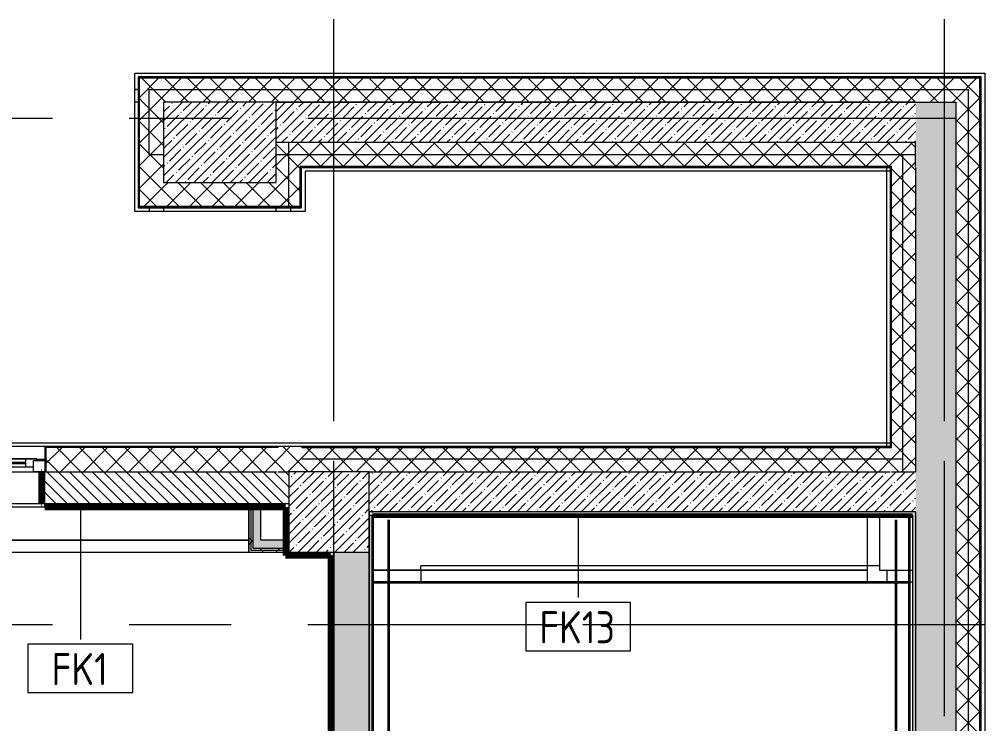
# Model space of a CAD drawing. Header units: millimetres. Extents: x 81711 to 274967, y -8553 to 29000.
# Drawn here: x 119252 to 125260, y 17532 to 21915 of the extents above; entities that cross this region are included whole.
import ezdxf

# ---------------------------------------------------------------- set-up
doc = ezdxf.new("R2010")
doc.units = ezdxf.units.MM
doc.linetypes.add('Осевая', pattern=[3175, 635, -476.25, 1587.5, -476.25])
for name, color, linetype, lineweight in [('A-DETL-1', 7, 'Continuous', 35), ('A-GLAZ', 7, 'Continuous', 9), ('A-GLAZ-1', 7, 'Continuous', 13), ('A-WALL', 7, 'Continuous', 9), ('A-WALL-IDEN', 7, 'Continuous', 9), ('I-WALL', 7, 'Continuous', 9), ('S-COLS', 7, 'Continuous', 9), ('S-STRS-MBND', 7, 'Continuous', 9), ('Оси', 7, 'Continuous', 9), ('Оси-2', 7, 'Осевая', 9)]:
    doc.layers.add(name, color=color, linetype=linetype, lineweight=lineweight)
for name, color, linetype, lineweight, true_color in [('A-WALL-1', 7, 'Continuous', 9, 0xc0c0c0), ('A-WALL-2', 7, 'Continuous', 9, 0xff80c0), ('A-WALL-4', 5, 'Continuous', 9, 0x0000ff), ('A-WALL-7', 7, 'Continuous', 9, 0x3f92ba), ('I-WALL-15', 5, 'Continuous', 53, 0x0000ff), ('I-WALL-17', 5, 'Continuous', 50, 0x0000ff), ('I-WALL-19', 7, 'Continuous', 80, 0xffd2ff), ('I-WALL-24', 7, 'Continuous', 80, 0x3f92ba), ('I-WALL-4', 7, 'Continuous', 9, 0x3f92ba), ('I-WALL-5', 7, 'Continuous', 9, 0xc0c0c0), ('I-WALL-8', 7, 'Continuous', 80, 0xff80c0), ('S-WALL-ANLY', 7, 'Continuous', 13, 0x008040), ('S-WALL-ANLY-1', 7, 'Continuous', 5, 0x008040)]:
    doc.layers.add(name, color=color, linetype=linetype, lineweight=lineweight, true_color=true_color)
doc.styles.add('GOST Common', font='GOST_Common.ttf', dxfattribs={"width": 0.9, "height": 200})
pattern_1 = [(45, (0, 0), (-70.71068, 70.71068), []), (135, (0, 0), (-70.71068, -70.71068), [])]
pattern_2 = [(45, (0, 0), (-57.024626, 57.024626), []), (45, (57.025, 0), (-57.024626, 57.024626), [100.806, -20.161, 3.353, -16.808])]
pattern_3 = [(45, (-121180, -18850), (-57.024626, 57.024626), []), (45, (-121122.975, -18850), (-57.024626, 57.024626), [100.806, -20.161, 3.353, -16.808])]
pattern_4 = [(0, (0, 0), (121.92, 30.48), [10.058, -81.382, 10.058, -81.382, -487.68]), (0, (0, 0), (121.92, 30.48), [-182.88, 10.058, -172.822, 10.058, -81.382, -213.36]), (0, (0, 0), (121.92, 30.48), [-457.2, 10.058, -50.902, 10.058, -142.342]), (120, (45.72, 15.24), (-87.356454, 90.345817), [10.058, -81.382, 10.058, -81.382, -487.68]), (120, (45.72, 15.24), (-87.356454, 90.345817), [-182.88, 10.058, -172.822, 10.058, -81.382, -213.36]), (120, (45.72, 15.24), (-87.356454, 90.345817), [-457.2, 10.058, -50.902, 10.058, -142.342]), (240, (60.96, 76.2), (-34.563546, -120.825817), [10.058, -81.382, 10.058, -81.382, -487.68]), (240, (60.96, 76.2), (-34.563546, -120.825817), [-182.88, 10.058, -172.822, 10.058, -81.382, -213.36]), (240, (60.96, 76.2), (-34.563546, -120.825817), [-457.2, 10.058, -50.902, 10.058, -142.342])]
pattern_5 = [(45, (0, 0), (-106.06602, 106.06602), []), (135, (0, 0), (-106.06602, -106.06602), [])]

# ---------------------------------------------------------------- blocks, each defined once
blk = doc.blocks.new('120_Окно_СКБ_1Ст - 120_Окно_СКБ_1Ст_1200х2500_h_ с форточкой-22889524-План отделки стен 1 этажа в осях 23_1-33')
at = {"layer": 'A-GLAZ'}
for p, q in [((600, 75), (-600, 75)), ((-600, 5), (-550, 5)), ((-480, 25), (480, 25)), ((480, 15), (-480, 15)), ((550, 5), (600, 5))]:
    blk.add_line(p, q, dxfattribs=at)
at = {"layer": 'A-GLAZ-1'}
for p, q in [((-600, 5), (-600, 75)), ((-600, 75), (-530, 75)), ((-530, 75), (-530, 5)), ((530, 5), (530, 75)), ((530, 75), (600, 75)), ((600, 75), (600, 5)), ((-530, 5), (-600, 5)), ((-530, 5), (-550, 5)), ((-550, 5), (-550, -5)), ((530, 45), (-530, 45)), ((-530, 45), (-530, 5)), ((-480, -5), (-480, 45)), ((480, -5), (480, 45)), ((530, 5), (530, 45)), ((600, 5), (530, 5)), ((550, 5), (530, 5)), ((550, -5), (550, 5)), ((-550, -5), (550, -5)), ((550, -5), (-550, -5))]:
    blk.add_line(p, q, dxfattribs=at)
blk = doc.blocks.new('BSC_Колонна _Прямоугольная - 700х500-23282984-План отделки стен 1 этажа в осях 23_1-33')
at = {"layer": 'S-COLS'}
h = blk.add_hatch(dxfattribs=at)
h.set_pattern_fill('FP_53', color=256, style=0, pattern_type=2)
h.set_pattern_definition([(45, (-120500, -21150), (-57.024626, 57.024626), []), (45, (-120442.975, -21150), (-57.024626, 57.024626), [100.806, -20.161, 3.353, -16.808])])
h.paths.add_polyline_path([(-350, -250), (350, -250), (350, 250), (-350, 250)])
for p, q in [((350, 250), (-350, 250)), ((-350, 250), (-350, -250)), ((350, -250), (350, 250)), ((-350, -250), (350, -250))]:
    blk.add_line(p, q, dxfattribs=at)
blk = doc.blocks.new('BSC_Колонна _Прямоугольная - 500х500-V15-План отделки стен 1 этажа в осях 23_1-33')
at = {"layer": 'S-COLS'}
h = blk.add_hatch(dxfattribs=at)
h.set_pattern_fill('FP_57', color=256, style=0, pattern_type=2)
h.set_pattern_definition(pattern_3)
h.paths.add_polyline_path([(-250, -250), (250, -250), (250, 250), (-250, 250), (-250, 247.7)])
for p, q in [((250, 250), (-250, 250)), ((-250, 250), (-250, -250)), ((250, -250), (250, 250)), ((-250, -250), (250, -250))]:
    blk.add_line(p, q, dxfattribs=at)
blk = doc.blocks.new('BSC_Колонна _Прямоугольная - 500х500-V17-План отделки стен 1 этажа в осях 23_1-33')
at = {"layer": 'S-COLS'}
h = blk.add_hatch(dxfattribs=at)
h.set_pattern_fill('FP_57', color=256, style=0, pattern_type=2)
h.set_pattern_definition(pattern_3)
h.paths.add_polyline_path([(-250, -250), (250, -250), (250, 250), (-250, 250), (-250, 247.7)])
for p, q in [((250, 250), (-250, 250)), ((-250, 250), (-250, -250)), ((250, -250), (250, 250)), ((-250, -250), (250, -250))]:
    blk.add_line(p, q, dxfattribs=at)
blk = doc.blocks.new('Зашивка приборов отопления2 - Зашивка приборов отопления-33269377-План отделки стен 1 этажа в осях 23_1-33')
at = {"layer": 'A-WALL-1'}
for p, q in [((119390, 18900), (118230, 18900)), ((120680.1, 18675), (120680.1, 18880)), ((118030, 18675), (120680.1, 18675)), ((120680.1, 18675), (118030, 18675)), ((120680.1, 18600), (120680.1, 18675)), ((118030, 18600), (120680.1, 18600))]:
    blk.add_line(p, q, dxfattribs=at)
blk = doc.blocks.new('Зашивка приборов отопления3 - Зашивка приборов отопления-33270266-План отделки стен 1 этажа в осях 23_1-33')
at = {"layer": 'A-WALL-1'}
for p, q in [((121750, 18487.5), (124530, 18487.5)), ((124530, 18487.5), (121750, 18487.5)), ((121750, 18412.5), (124530, 18412.5))]:
    blk.add_line(p, q, dxfattribs=at)
blk = doc.blocks.new('Зашивка приборов отопления30 - Зашивка приборов отопления-33323465-План отделки стен 1 этажа в осях 23_1-33')
at = {"layer": 'A-WALL-1'}
for p, q in [((121311.3, 18669.6), (121311.3, 19012.1)), ((121610.8, 18669.6), (121610.8, 18697.1)), ((124390.8, 18697.1), (121610.8, 18697.1)), ((121311.3, 18669.6), (121610.8, 18669.6)), ((121610.8, 18669.6), (121311.3, 18669.6)), ((121311.3, 18669.6), (121311.3, 18594.6)), ((121610.8, 18669.6), (121610.8, 18594.6)), ((121311.3, 18594.6), (121610.8, 18594.6))]:
    blk.add_line(p, q, dxfattribs=at)
blk = doc.blocks.new('М_стена_0001 - Типоразмер_без рамки-25382661-План отделки стен 1 этажа в осях 23_1-33')
at = {"layer": 'A-WALL-IDEN'}
for p, q in [((3.258, 1.523), (-3.273, 1.523)), ((-3.273, 1.523), (-3.273, -1.477)), ((3.258, -1.477), (3.258, 1.523)), ((-3.273, -1.477), (3.258, -1.477))]:
    blk.add_line(p, q, dxfattribs=at)

msp = doc.modelspace()

# ---------------------------------------------------------------- hatches: boundary and pattern name
at = {"layer": 'A-WALL'}
h = msp.add_hatch(dxfattribs=at)
h.set_pattern_fill('FP_5', color=256, style=0, pattern_type=2)
h.set_pattern_definition(pattern_1)
h.paths.add_polyline_path([(125080, 21400), (125080, 21550), (120000, 21550), (120000, 21400), (124447.5, 21400)])
h = msp.add_hatch(dxfattribs=at)
h.set_pattern_fill('FP_5', color=256, style=0, pattern_type=2)
h.set_pattern_definition(pattern_1)
h.paths.add_polyline_path([(125080, -250), (125230, -250), (125230, 7700), (125080, 7700), (125080, -100)])
h.paths.add_polyline_path([(125230, 8900), (125230, 10820), (125080, 10820), (125080, 8900), (125112.8, 8900)])
h.paths.add_polyline_path([(125080, 13120), (125230, 13120), (125230, 13670), (125080, 13670), (125080, 13617)])
h.paths.add_polyline_path([(125230, 15220), (125230, 21550), (125080, 21550), (125080, 15220), (125188, 15220)])
h = msp.add_hatch(dxfattribs=at)
h.set_pattern_fill('FP_5', color=256, style=0, pattern_type=2)
h.set_pattern_definition(pattern_1)
h.paths.add_polyline_path([(120150, 20750), (120150, 21400), (120000, 21400), (120000, 20750)])
h = msp.add_hatch(dxfattribs=at)
h.set_pattern_fill('FP_5', color=256, style=0, pattern_type=2)
h.set_pattern_definition(pattern_1)
h.paths.add_polyline_path([(121000, 20750), (121000, 21150), (120850, 21150), (120850, 20750)])
h = msp.add_hatch(dxfattribs=at)
h.set_pattern_fill('FP_5', color=256, style=0, pattern_type=2)
h.set_pattern_definition(pattern_1)
h.paths.add_polyline_path([(124830, 21000), (124830, 21150), (121000, 21150), (121000, 21000), (124680, 21000)])
h = msp.add_hatch(dxfattribs=at)
h.set_pattern_fill('FP_5', color=256, style=0, pattern_type=2)
h.set_pattern_definition(pattern_1)
h.paths.add_polyline_path([(124830, 19100), (124830, 21000), (124680, 21000), (124680, 19100)])
h = msp.add_hatch(dxfattribs=at)
h.set_pattern_fill('FP_5', color=256, style=0, pattern_type=2)
h.set_pattern_definition(pattern_1)
h.paths.add_polyline_path([(120150, 20750), (120850, 20750), (120850, 20900), (120150, 20900)])
h = msp.add_hatch(dxfattribs=at)
h.set_pattern_fill('FP_5', color=256, style=0, pattern_type=2)
h.set_pattern_definition(pattern_1)
h.paths.add_polyline_path([(115798.8, 19100), (118202, 19100), (118202, 19250), (115500.4, 19250), (115500.4, 19100), (115600.4, 19100)])
h.paths.add_polyline_path([(112908.8, 19100), (112850.4, 19180.7), (112850.4, 19250), (112790.5, 19250), (112800.4, 19236.2), (112800.4, 19100), (112899, 19100)])
h.paths.add_polyline_path([(120860, 19100), (120860, 19250), (119418, 19250), (119418, 19100), (120852, 19100)])
h = msp.add_hatch(dxfattribs=at)
h.set_pattern_fill('FP_5', color=256, style=0, pattern_type=2)
h.set_pattern_definition(pattern_1)
h.paths.add_polyline_path([(120860, 19100), (121010, 19100), (121010, 19258), (120860, 19258), (120860, 19250)])
h = msp.add_hatch(dxfattribs=at)
h.set_pattern_fill('FP_5', color=256, style=0, pattern_type=2)
h.set_pattern_definition(pattern_1)
h.paths.add_polyline_path([(121786.4, 19100), (124680, 19100), (124680, 19250), (121010, 19250), (121010, 19100), (121430, 19100)])
h = msp.add_hatch(dxfattribs=at)
h.set_pattern_fill('FP_1', color=256, style=0, pattern_type=2)
h.set_pattern_definition([(135, (0, 0), (-35.35534, -35.35534), [])])
h.paths.add_polyline_path([(118010, 18900), (118210, 18900), (118210, 19100), (118010, 19100), (118010, 19097.7)])
h.paths.add_polyline_path([(120930, 18900), (120930, 19100), (119410, 19100), (119410, 18900), (120455.8, 18900)])
at = {"layer": 'I-WALL'}
h = msp.add_hatch(dxfattribs=at)
h.set_pattern_fill('FP_2', color=256, style=0, pattern_type=2)
h.set_pattern_definition(pattern_2)
h.paths.add_polyline_path([(124830, 21150), (124830, 21400), (120850, 21400), (120850, 21150), (124447.5, 21150)])
h = msp.add_hatch(dxfattribs=at)
h.set_pattern_fill('FP_2', color=256, style=0, pattern_type=2)
h.set_pattern_definition(pattern_2)
h.paths.add_polyline_path([(124830, 10600), (125080, 10600), (125080, 10820), (124830, 10820)])
h.paths.add_polyline_path([(125080, 13120), (125080, 13670), (124830, 13670), (124830, 13120)])
h.paths.add_polyline_path([(124830, 15220), (125080, 15220), (125080, 21400), (124830, 21400), (124830, 17270.8)])
h = msp.add_hatch(dxfattribs=at)
h.set_pattern_fill('FP_64', color=256, style=0, pattern_type=2)
h.set_pattern_definition(pattern_4)
h.paths.add_polyline_path([(119390, 18900), (119410, 18900), (119410, 19098), (119390, 19098)])
h = msp.add_hatch(dxfattribs=at)
h.set_pattern_fill('FP_2', color=256, style=0, pattern_type=2)
h.set_pattern_definition(pattern_2)
h.paths.add_polyline_path([(124830, 18850), (124830, 19100), (121430, 19100), (121430, 18850), (124810, 18850)])
h = msp.add_hatch(dxfattribs=at)
h.set_pattern_fill('FP_64', color=256, style=0, pattern_type=2)
h.set_pattern_definition(pattern_4)
h.paths.add_polyline_path([(118210, 18880), (118210, 18900), (118010, 18900), (118010, 18880), (118031, 18880)])
h.paths.add_polyline_path([(120910, 18880), (120910, 18900), (119410, 18900), (119410, 18880), (120897, 18880)])
h = msp.add_hatch(dxfattribs=at)
h.set_pattern_fill('FP_67', color=256, style=0, pattern_type=2)
h.set_pattern_definition(pattern_5)
h.paths.add_polyline_path([(120693.1, 18612.5), (120693.1, 18900), (120680.6, 18900), (120680.6, 18612.5)])
h = msp.add_hatch(dxfattribs=at)
h.set_pattern_fill('FP_67', color=256, style=0, pattern_type=2)
h.set_pattern_definition(pattern_5)
h.paths.add_polyline_path([(120705.6, 18625), (120705.6, 18900), (120693.1, 18900), (120693.1, 18625)])
for points in [[(120705.6, 18675), (120755.6, 18675), (120755.6, 18900), (120705.6, 18900)], [(120705.6, 18625), (120910, 18625), (120910, 18675), (120705.6, 18675)]]:
    msp.add_hatch(color=256, dxfattribs=at).paths.add_polyline_path(points)
h = msp.add_hatch(dxfattribs=at)
h.set_pattern_fill('FP_64', color=256, style=0, pattern_type=2)
h.set_pattern_definition(pattern_4)
h.paths.add_polyline_path([(120930, 18625), (120930, 18900), (120910, 18900), (120910, 18625)])
h = msp.add_hatch(dxfattribs=at)
h.set_pattern_fill('FP_64', color=256, style=0, pattern_type=2)
h.set_pattern_definition(pattern_4)
h.paths.add_polyline_path([(121450.5, 18830), (121450.5, 18850), (121430, 18850), (121430, 18830), (121450, 18830)])
h = msp.add_hatch(dxfattribs=at)
h.set_pattern_fill('FP_64', color=256, style=0, pattern_type=2)
h.set_pattern_definition(pattern_4)
h.paths.add_polyline_path([(121430, 10600), (121450, 10600), (121450, 10800), (121438, 10800), (121438, 10770), (121430, 10770)])
h.paths.add_polyline_path([(121438, 12250), (121450, 12250), (121450, 18830), (121430, 18830), (121430.1, 12280), (121438, 12280)])
h = msp.add_hatch(dxfattribs=at)
h.set_pattern_fill('FP_65', color=256, style=0, pattern_type=2)
h.set_pattern_definition(pattern_4)
h.paths.add_polyline_path([(124810, 18830), (124830, 18830), (124830, 18850), (121450.5, 18850), (121450.5, 18830), (124447.5, 18830)])
h = msp.add_hatch(dxfattribs=at)
h.set_pattern_fill('FP_65', color=256, style=0, pattern_type=2)
h.set_pattern_definition(pattern_4)
h.paths.add_polyline_path([(124820, 13120), (124820, 13440), (124810, 13440), (124810, 13120)])
h.paths.add_polyline_path([(124810, 13590), (124830, 13590), (124830, 13670), (124810, 13670), (124810, 13617)])
h.paths.add_polyline_path([(124810, 14950), (124830, 14950), (124830, 18830), (124810, 18830), (124810, 17270.8)])
h = msp.add_hatch(dxfattribs=at)
h.set_pattern_fill('FP_67', color=256, style=0, pattern_type=2)
h.set_pattern_definition(pattern_5)
h.paths.add_polyline_path([(120910, 18612.5), (120930, 18612.5), (120930, 18625), (120693.1, 18625), (120693.1, 18612.5)])
h = msp.add_hatch(dxfattribs=at)
h.set_pattern_fill('FP_67', color=256, style=0, pattern_type=2)
h.set_pattern_definition(pattern_5)
h.paths.add_polyline_path([(120930, 18600), (120930, 18612.5), (120680.6, 18612.5), (120680.6, 18600), (120910, 18600)])
h = msp.add_hatch(dxfattribs=at)
h.set_pattern_fill('FP_64', color=256, style=0, pattern_type=2)
h.set_pattern_definition(pattern_4)
h.paths.add_polyline_path([(121190, 18580), (121190, 18600), (120910, 18600), (120910, 18580), (121177, 18580)])
h = msp.add_hatch(dxfattribs=at)
h.set_pattern_fill('FP_64', color=256, style=0, pattern_type=2)
h.set_pattern_definition(pattern_4)
h.paths.add_polyline_path([(121190, 13920), (121210, 13920), (121210, 18600), (121190, 18600), (121190, 13933)])
h = msp.add_hatch(dxfattribs=at)
h.set_pattern_fill('FP_2', color=256, style=0, pattern_type=2)
h.set_pattern_definition(pattern_2)
h.paths.add_polyline_path([(121210, 10380), (121430, 10380), (121430, 10825), (121210, 10825), (121210, 10400)])
h.paths.add_polyline_path([(121210, 12225), (121430, 12225), (121430, 13400), (121210, 13400), (121210, 12280)])
h.paths.add_polyline_path([(121210, 13900), (121430, 13900), (121430, 18600), (121210, 18600), (121210, 14834.9)])
at = {"layer": 'I-WALL-4'}
msp.add_hatch(color=256, dxfattribs=at).paths.add_polyline_path([(121450, 18818), (121450.5, 18818), (121450, 18829)])

# ---------------------------------------------------------------- linework, layer by layer
at = {"layer": 'A-DETL-1'}
for p, q in [((121450, 18829), (121450, 10620.5)), ((124789, 18829), (124789, 10610)), ((121550, 18800), (121550, 10660)), ((124709, 10620), (124709, 18800)), ((121450, 18412.5), (124789, 18412.5))]:
    msp.add_line(p, q, dxfattribs=at)
at = {"layer": 'A-WALL'}
for p, q in [((119997, 21553), (125233, 21553)), ((119997, 20747), (119997, 21553)), ((120000, 21550), (125230, 21550)), ((120000, 20750), (120000, 21550)), ((125230, 15220), (125230, 21550)), ((125233, 15220), (125233, 21553)), ((125080, 21400), (125080, 15220)), ((124830, 21000), (124830, 21150)), ((124680, 21000), (121000, 21000)), ((121000, 20750), (121000, 21000)), ((124677, 20997), (121003, 20997)), ((121003, 20747), (121003, 20997)), ((124677, 19253), (124677, 20997)), ((124680, 19250), (124680, 21000)), ((124830, 20992), (124830, 19100)), ((121003, 20747), (119997, 20747)), ((121000, 20750), (120000, 20750)), ((119415, 19253), (119415, 19100)), ((120857, 19253), (119415, 19253)), ((120860, 19250), (119418, 19250)), ((119418, 19250), (119418, 19100)), ((120852, 19253), (120852, 19258)), ((120857, 19258), (120857, 19253)), ((120860, 19258), (120860, 19250)), ((121010, 19250), (121010, 19258)), ((121010, 19253), (124677, 19253)), ((121010, 19250), (124680, 19250)), ((119410, 19100), (120852, 19100)), ((120860, 19100), (120930, 19100)), ((124680, 19100), (124830, 19100)), ((119410, 18880), (120910, 18880)), ((120693.1, 18900), (120693.1, 18612.5)), ((120705.6, 18900), (120705.6, 18625)), ((120910, 18880), (120910, 18675)), ((121430, 18830), (121450, 18830)), ((120705.6, 18625), (120930, 18625)), ((120693.1, 18612.5), (120930, 18612.5)), ((120910, 18600), (120930, 18600)), ((120910, 18580), (121190, 18580)), ((121190, 18580), (121190, 18579))]:
    msp.add_line(p, q, dxfattribs=at)
at = {"layer": 'A-WALL-1'}
for p, q in [((119970, 21580), (125260, 21580)), ((119970, 20720), (119970, 21580)), ((125260, 21580), (125260, 15220)), ((125238, 21558), (119992, 21558)), ((119992, 21558), (119992, 20742)), ((125238, 15220), (125238, 21558)), ((119992, 21479), (119970, 21479)), ((119992, 21400), (119970, 21400)), ((120850, 21400), (125080, 21400)), ((121008, 20742), (121008, 20997)), ((121008, 20992), (124672, 20992)), ((124672, 20970), (121030, 20970)), ((121030, 20970), (121030, 20720)), ((124650, 19258), (124650, 20992)), ((124672, 20992), (124672, 19258)), ((119992, 20742), (121008, 20742)), ((120150, 20742), (120150, 20720)), ((120850, 20720), (120850, 20742)), ((121030, 20720), (119970, 20720)), ((115500.4, 19280), (124672.1, 19280)), ((115500.4, 19258), (124672, 19258)), ((119410, 19258), (119410, 19098)), ((119389, 18900), (118231, 18900))]:
    msp.add_line(p, q, dxfattribs=at)
at = {"layer": 'A-WALL-2'}
msp.add_line((121190, 13920), (121190, 18579), dxfattribs=at)
at = {"layer": 'A-WALL-4'}
msp.add_line((124810, 18824.5), (124810, 18823.5), dxfattribs=at)
at = {"layer": 'A-WALL-7'}
msp.add_line((121450, 18829), (121450, 18818), dxfattribs=at)
at = {"layer": 'A-WALL-IDEN'}
for p, q in [((119632, 18879.5), (119632, 18056.2)), ((122730, 18819.2), (122730, 18316.5))]:
    msp.add_line(p, q, dxfattribs=at)
at = {"layer": 'I-WALL-15'}
for p, q in [((124810, 18824.5), (121450.5, 18824.5)), ((124810, 18823.5), (121450.5, 18823.5))]:
    msp.add_line(p, q, dxfattribs=at)
at = {"layer": 'I-WALL-17'}
for p, q in [((121450.5, 18830), (121450.5, 18829)), ((124809, 18829), (121450.5, 18829)), ((124809, 18829), (124809, 18830))]:
    msp.add_line(p, q, dxfattribs=at)
at = {"layer": 'I-WALL-19'}
for p, q in [((119389, 19098), (119389, 18900)), ((119390, 19098), (119389, 19098)), ((119390, 18900), (119390, 19098)), ((119389, 18900), (119390, 18900))]:
    msp.add_line(p, q, dxfattribs=at)
at = {"layer": 'I-WALL-24'}
for p, q in [((121450, 18829), (121450.5, 18829)), ((121450, 18818), (121450.5, 18818))]:
    msp.add_line(p, q, dxfattribs=at)
at = {"layer": 'I-WALL-5'}
for p, q in [((124830, 21400), (120850, 21400)), ((120850, 21150), (124830, 21150)), ((119410, 19098), (119390, 19098)), ((119410, 18880), (119410, 19098)), ((121430, 19100), (124672, 19100)), ((119410, 18880), (118210, 18880)), ((120930, 18900), (119390, 18900)), ((120680.6, 18900), (120680.6, 18600)), ((120755.6, 18675), (120755.6, 18900)), ((124830, 18850), (121430, 18850)), ((121450, 12250), (121450, 18818)), ((124810, 18830), (121450.5, 18830)), ((124530, 18412.5), (124530, 18830)), ((124605, 18830), (124605, 18487.5)), ((124810, 18830), (124810, 18824.5)), ((124810, 18823.5), (124810, 14950)), ((124830, 18850), (124830, 14950)), ((120910, 18675), (120755.6, 18675)), ((120680.6, 18600), (120910, 18600)), ((121210, 18600), (121210, 13900)), ((121210, 13900), (121210, 18600)), ((121430, 13900), (121430, 18600)), ((124605, 18515), (124530, 18515)), ((124605, 18487.5), (124810, 18487.5)), ((124650, 18487.5), (124650, 18412.5)), ((124810, 18412.5), (124530, 18412.5))]:
    msp.add_line(p, q, dxfattribs=at)
at = {"layer": 'I-WALL-8'}
for p, q in [((119410, 18880), (119410, 18879)), ((119410, 18879), (120909, 18879)), ((120909, 18879), (120909, 18579)), ((120910, 18580), (120910, 18675)), ((120909, 18579), (121189, 18579)), ((121189, 18579), (121189, 13921))]:
    msp.add_line(p, q, dxfattribs=at)
at = {"layer": 'S-STRS-MBND'}
for p, q in [((121430, 18850), (121430, 17350)), ((121450.5, 18850), (121430, 18850))]:
    msp.add_line(p, q, dxfattribs=at)
at = {"layer": 'S-WALL-ANLY'}
for p, q in [((119970, 21479), (119992, 21479)), ((120060, 20742), (120060, 20720)), ((120940, 20742), (120940, 20720)), ((119360, 19179), (119410, 19179))]:
    msp.add_line(p, q, dxfattribs=at)
at = {"layer": 'S-WALL-ANLY-1'}
for p, q in [((120060, 21479), (125159, 21479)), ((120060, 21071), (120060, 21479)), ((125159, 15220), (125159, 21479)), ((120929, 20742), (120929, 21150)), ((120150, 21071), (120060, 21071)), ((120929, 21071), (120850, 21071)), ((124830, 21071), (120929, 21071)), ((124751, 19100), (124751, 21071)), ((124752.5, 19179), (121010, 19179))]:
    msp.add_line(p, q, dxfattribs=at)
at = {"layer": 'Оси'}
for p, q in [((121210, 19415.1), (121210, 21915.1)), ((125010, 19415.1), (125010, 21915.1)), ((122580, 21300), (125080, 21300)), ((122760, 18150), (125260, 18150))]:
    msp.add_line(p, q, dxfattribs=at)
at = {"layer": 'Оси-2'}
for p, q in [((85010.7, 21300), (122580, 21300)), ((121210, 593.7), (121210, 19415.1)), ((125010, 593.7), (125010, 19415.1)), ((85010.7, 18150), (122760, 18150))]:
    msp.add_line(p, q, dxfattribs=at)

# ---------------------------------------------------------------- block references
at = {"layer": 'A-GLAZ', "rotation": 180}
msp.add_blockref('120_Окно_СКБ_1Ст - 120_Окно_СКБ_1Ст_1200х2500_h_ с форточкой-22889524-План отделки стен 1 этажа в осях 23_1-33', (118810, 19175), dxfattribs=at)
at = {"layer": 'A-WALL-1'}
for name, p in [('Зашивка приборов отопления2 - Зашивка приборов отопления-33269377-План отделки стен 1 этажа в осях 23_1-33', (0, 0)), ('Зашивка приборов отопления30 - Зашивка приборов отопления-33323465-План отделки стен 1 этажа в осях 23_1-33', (139.2, -182.1)), ('Зашивка приборов отопления3 - Зашивка приборов отопления-33270266-План отделки стен 1 этажа в осях 23_1-33', (0, 0))]:
    msp.add_blockref(name, p, dxfattribs=at)
at = {"layer": 'A-WALL-IDEN', "xscale": 99.99999999999993, "yscale": 99.99999999999993, "zscale": 99.99999999999993}
for p in [(122730.8, 18134), (119632.8, 17873.8)]:
    msp.add_blockref('М_стена_0001 - Типоразмер_без рамки-25382661-План отделки стен 1 этажа в осях 23_1-33', p, dxfattribs=at)
at = {"layer": 'S-COLS'}
for name, p in [('BSC_Колонна _Прямоугольная - 700х500-23282984-План отделки стен 1 этажа в осях 23_1-33', (120500, 21150)), ('BSC_Колонна _Прямоугольная - 500х500-V15-План отделки стен 1 этажа в осях 23_1-33', (121180, 18850)), ('BSC_Колонна _Прямоугольная - 500х500-V17-План отделки стен 1 этажа в осях 23_1-33', (121180, 18850))]:
    msp.add_blockref(name, p, dxfattribs=at)

# ---------------------------------------------------------------- texts
at = {"layer": 'A-WALL-IDEN', "char_height": 200, "attachment_point": 1, "style": 'GOST Common'}
for s, insert, width in [('FK13', (122488, 18232.1), 598.861), ('FK1', (119452.6, 17971.8), 447.342)]:
    msp.add_mtext(s, dxfattribs=dict(at, insert=insert, width=width))

doc.saveas('drawing.dxf')
